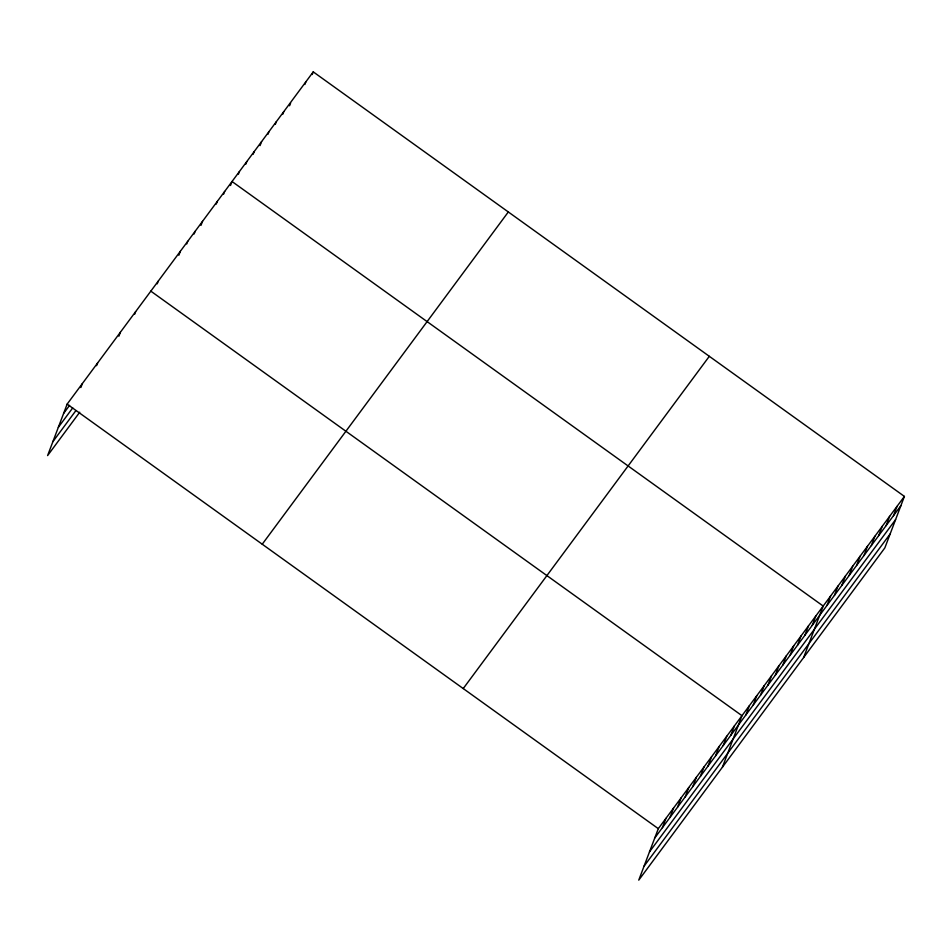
<?xml version="1.0" encoding="UTF-8"?>
<svg xmlns="http://www.w3.org/2000/svg" width="952" height="952" viewBox="0 0 952 952"><rect width="100%" height="100%" fill="white"/><g stroke="black" fill="none" stroke-linecap="round" stroke-linejoin="round"><path stroke-width="1.43" d="M904.4 496.408L658.308 828.656L638.756 880.136L884.848 547.888L904.4 496.408L313.244 71.864L67.152 404.112L47.6 455.591L79.718 412.228M80.849 387.559L82.372 383.573M96.569 365.687L97.58 363.033M118.881 336.211L120.392 332.224M134.601 314.338L135.612 311.685M157.199 283.839L158.21 281.185M178.845 255.267L180.356 251.28M186.723 243.962L187.734 241.308M194.113 234.002L195.124 231.348M200.991 225.362L202.502 221.376M216.259 204.097L217.27 201.443M223.637 194.125L224.648 191.471M230.515 185.485L232.026 181.511L823.194 606.055L803.643 657.523M238.405 174.192L239.416 171.538M245.783 164.232L246.794 161.566M253.172 154.26L254.184 151.606M260.051 145.62L261.562 141.634M267.94 134.327L268.94 131.673M275.318 124.355L276.33 121.701M282.696 114.395L283.708 111.729M289.575 105.755L290.586 103.09M304.854 84.49L305.854 81.836M312.232 74.518L313.244 71.864M662.39 827.681L665.924 818.387M669.994 817.411L673.528 808.117M677.598 807.141L681.132 797.847M685.214 796.872L688.736 787.578M692.818 786.602L696.34 777.308M700.422 776.332L703.956 767.038M708.026 766.062L711.561 756.769M715.63 755.793L719.165 746.499M723.234 745.523L726.769 736.229M730.85 735.253L734.373 725.959M722.425 767.169L741.977 715.69L150.821 291.145M745.832 715.023L749.367 705.729M753.222 705.051L756.745 695.757M760.6 695.091L764.135 685.797M767.978 685.119L771.513 675.825M775.368 675.146L778.891 665.853M782.746 665.186L786.281 655.892M790.136 655.214L793.659 645.92M797.514 645.254L801.048 635.96M804.892 635.282L808.427 625.988M812.282 625.309L815.804 616.015M827.038 605.377L830.572 596.083M834.428 595.417L837.962 586.123M841.806 585.444L845.34 576.15M849.196 575.472L852.718 566.178M856.574 565.512L860.108 556.218M863.952 555.54L867.486 546.246M871.342 545.579L874.864 536.285M878.72 535.607L882.254 526.313M886.11 525.635L889.632 516.341M893.488 515.675L897.022 506.381M63.629 413.406L69.544 405.421M58.334 427.329L72.709 407.932M52.884 441.668L75.708 410.859M262.24 544.211L508.32 211.963M463.231 688.558L709.311 356.31M654.786 837.95L900.866 505.702M649.49 851.873L895.582 519.625M644.052 866.213L890.132 533.965M67.152 404.112L658.308 828.656"/></g></svg>
